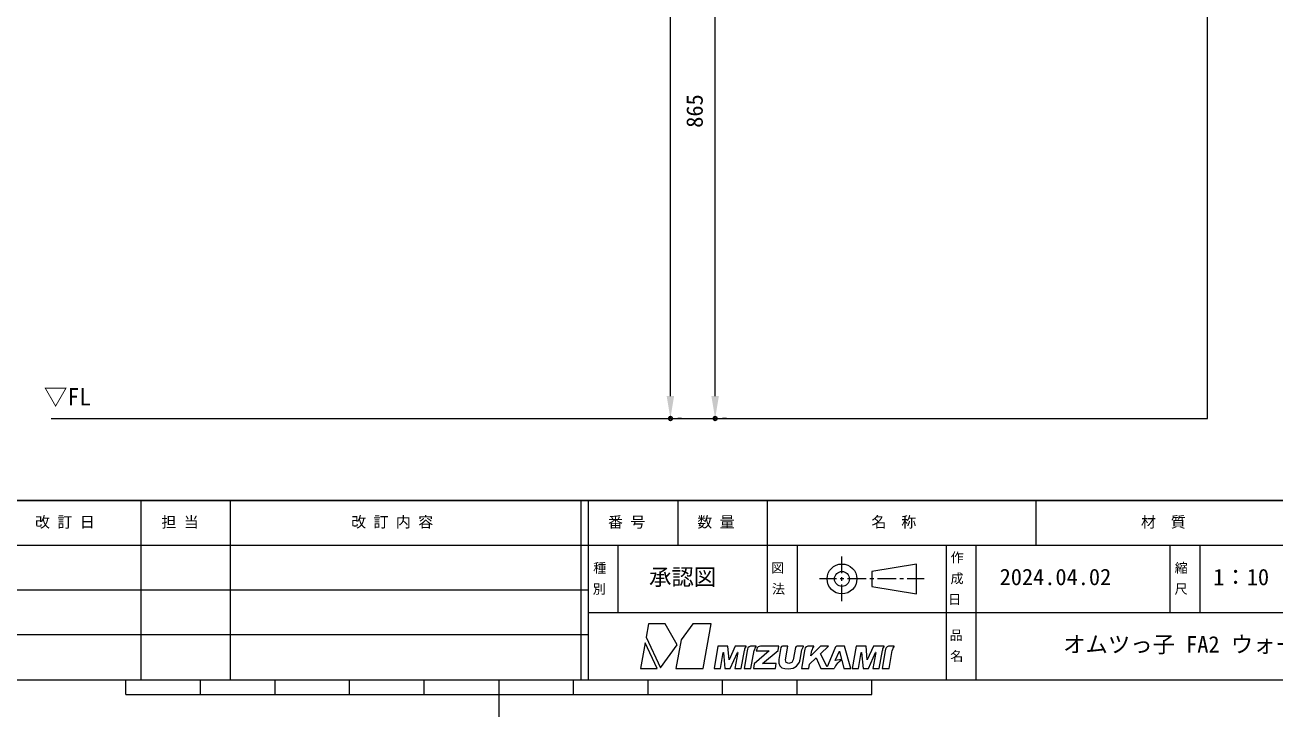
# Model space of a CAD drawing. Units: millimetres on the paper. Extents: x -203 to 203, y -143 to 143.
# Drawn here: x -63.5 to 104, y -143 to -50.3 of the extents above; entities that cross this region are included whole.
import ezdxf
from ezdxf.enums import TextEntityAlignment as Align

# ---------------------------------------------------------------- set-up
doc = ezdxf.new("R2010")
doc.units = ezdxf.units.MM
doc.header["$PDMODE"] = 32
doc.header["$PDSIZE"] = 0.5
for name, color, linetype, lineweight in [('0-1_DIMENSION_LINES$02_DIMENSI', 7, 'Continuous', 20), ('0-3_DIMENSION_LINES$03_LINES', 7, 'Continuous', 18), ('0-4_WAKU_INVISIBLE', 7, 'Continuous', 18), ('0-8_図面_FORMAT$02_LOGO$01_MZ_LO', 7, 'Continuous', 18), ('0-9_図面_FORMAT$03_TEXT', 7, 'Continuous', 18), ('0-B_図面_FORMAT$01_WAKU$OUT_LINE', 6, 'Continuous', 18), ('0-C_図面_FORMAT$01_WAKU$SUB_LINE', 7, 'Continuous', 18)]:
    doc.layers.add(name, color=color, linetype=linetype, lineweight=lineweight)
doc.layers.add('0-2_DEFPOINTS', color=7, linetype='Continuous')
doc.styles.add('ＭＳ ゴシック', font='')
doc.styles.get('ＭＳ ゴシック').set_extended_font_data('MS Gothic')

# ---------------------------------------------------------------- blocks, each defined once
blk = doc.blocks.new('D1')
at = {"layer": '0-1_DIMENSION_LINES$02_DIMENSI'}
for p, q in [((1992.85, 1050.8), (1922, 1050.8)), ((1923, 930), (1923, 1047.8)), ((1924.5, 927), (1924, 927))]:
    blk.add_line(p, q, dxfattribs=at)
for points in [[(1923.5, 1047.8), (1922.5, 1047.8), (1923, 1050.8)], [(1922.5, 930), (1923.5, 930), (1923, 927)]]:
    blk.add_solid(points, dxfattribs=at)
at = {"layer": '0-2_DEFPOINTS'}
for p in [(1923, 1050.8), (1994.35, 1050.8), (1923, 927)]:
    blk.add_point(p, dxfattribs=at)
at = {"layer": '0-1_DIMENSION_LINES$02_DIMENSI', "style": 'ＭＳ ゴシック'}
blk.add_text('(1240)', height=2.199, rotation=90, dxfattribs=at).set_placement((1920.714, 981.186), align=Align.BOTTOM_LEFT)
blk = doc.blocks.new('D2')
at = {"layer": '0-1_DIMENSION_LINES$02_DIMENSI'}
for p, q in [((1937.947, 1013.48), (1928, 1013.48)), ((1929, 930), (1929, 1010.48)), ((1930.5, 927), (1930, 927))]:
    blk.add_line(p, q, dxfattribs=at)
for points in [[(1929.5, 1010.48), (1928.5, 1010.48), (1929, 1013.48)], [(1928.5, 930), (1929.5, 930), (1929, 927)]]:
    blk.add_solid(points, dxfattribs=at)
at = {"layer": '0-2_DEFPOINTS'}
for p in [(1929, 1013.48), (1939.447, 1013.48), (1929, 927)]:
    blk.add_point(p, dxfattribs=at)
at = {"layer": '0-1_DIMENSION_LINES$02_DIMENSI', "style": 'ＭＳ ゴシック'}
blk.add_text('865', height=2.199, rotation=90, dxfattribs=at).set_placement((1928, 965.954), align=Align.BOTTOM_LEFT)
blk = doc.blocks.new('X89')
at = {"layer": '0-9_図面_FORMAT$03_TEXT', "style": 'ＭＳ ゴシック'}
for s, p in [('縮', (1990.602, 905.943)), ('尺', (1990.584, 903.132))]:
    blk.add_text(s, height=1.283, dxfattribs=at).set_placement(p, align=Align.BOTTOM_LEFT)
blk = doc.blocks.new('X90')
at = {"layer": '0-9_図面_FORMAT$03_TEXT', "style": 'ＭＳ ゴシック'}
for s, p in [('品', (1960.443, 896.943)), ('名', (1960.514, 894.132))]:
    blk.add_text(s, height=1.283, dxfattribs=at).set_placement(p, align=Align.BOTTOM_LEFT)
blk = doc.blocks.new('X91')
at = {"layer": '0-9_図面_FORMAT$03_TEXT', "style": 'ＭＳ ゴシック'}
for s, p in [('種', (1912.653, 905.943)), ('別', (1912.6, 903.132))]:
    blk.add_text(s, height=1.283, dxfattribs=at).set_placement(p, align=Align.BOTTOM_LEFT)
blk = doc.blocks.new('X92')
at = {"layer": '0-9_図面_FORMAT$03_TEXT', "style": 'ＭＳ ゴシック'}
for s, p in [('図', (1936.502, 905.943)), ('法', (1936.618, 903.132))]:
    blk.add_text(s, height=1.283, dxfattribs=at).set_placement(p, align=Align.BOTTOM_LEFT)
blk = doc.blocks.new('X93')
at = {"layer": '0-9_図面_FORMAT$03_TEXT', "style": 'ＭＳ ゴシック'}
for s, p in [('作', (1960.567, 907.348)), ('成', (1960.549, 904.537)), ('日', (1960.238, 901.726))]:
    blk.add_text(s, height=1.283, dxfattribs=at).set_placement(p, align=Align.BOTTOM_LEFT)

msp = doc.modelspace()

# ---------------------------------------------------------------- linework, layer by layer
at = {"layer": '0-3_DIMENSION_LINES$03_LINES'}
msp.add_lwpolyline([(-60, -103), (95, -103), (95, 42)], dxfattribs=at)
at = {"layer": '0-4_WAKU_INVISIBLE'}
for p, q in [((-198, -114), (198, -114)), ((-198, -138), (198, -138))]:
    msp.add_line(p, q, dxfattribs=at)
at = {"layer": '0-8_図面_FORMAT$02_LOGO$01_MZ_LO'}
for p, q in [((20.052, -130.5), (19.733, -132.307)), ((22.281, -130.5), (20.052, -130.5)), ((23.918, -133.353), (22.281, -130.5)), ((26.007, -130.5), (24.423, -132.664)), ((28.452, -130.5), (26.007, -130.5)), ((27.394, -136.5), (28.452, -130.5)), ((19.733, -132.307), (21.68, -136.412)), ((19.598, -133.076), (18.994, -136.5)), ((21.221, -136.5), (19.598, -133.076)), ((21.68, -136.412), (23.918, -133.353)), ((24.423, -132.664), (23.747, -136.5)), ((29.38, -133.5), (28.851, -136.5)), ((30.713, -133.5), (29.38, -133.5)), ((30.881, -135.325), (30.713, -133.5)), ((31.697, -133.5), (30.881, -135.325)), ((33.156, -133.5), (31.697, -133.5)), ((33.164, -133.522), (33.156, -133.5)), ((34.478, -133.5), (33.731, -133.5)), ((34.491, -133.528), (34.478, -133.5)), ((34.592, -133.9), (34.52, -134.136)), ((37.537, -133.5), (35.065, -133.5)), ((37.431, -134.099), (37.537, -133.5)), ((37.806, -133.692), (37.524, -135.289)), ((38.764, -133.5), (38.048, -133.5)), ((38.441, -135.331), (38.764, -133.5)), ((39.755, -133.696), (39.466, -135.331)), ((40.714, -133.507), (40.002, -133.5)), ((40.399, -135.289), (40.626, -134.001)), ((40.626, -134.001), (40.864, -133.542)), ((40.849, -133.5), (40.714, -133.507)), ((40.864, -133.542), (40.849, -133.5)), ((42.209, -133.5), (41.412, -133.5)), ((43.143, -133.5), (41.836, -134.805)), ((42.222, -133.528), (42.209, -133.5)), ((43.107, -134.53), (44.192, -133.5)), ((44.192, -133.5), (43.143, -133.5)), ((45.049, -133.832), (43.995, -136.289)), ((46.337, -133.5), (45.468, -133.5)), ((47.188, -136.5), (46.337, -133.5)), ((47.89, -133.5), (47.361, -136.5)), ((49.223, -133.5), (47.89, -133.5)), ((49.391, -135.325), (49.223, -133.5)), ((50.207, -133.5), (49.391, -135.325)), ((51.666, -133.5), (50.207, -133.5)), ((51.674, -133.522), (51.666, -133.5)), ((52.988, -133.5), (52.241, -133.5)), ((53.001, -133.528), (52.988, -133.5)), ((29.708, -136.5), (30.085, -134.372)), ((30.085, -134.372), (30.121, -134.372)), ((30.121, -134.372), (30.313, -136.5)), ((31.031, -136.5), (31.977, -134.372)), ((32.019, -134.372), (31.642, -136.5)), ((32.493, -136.5), (32.919, -134.081)), ((33.299, -134.137), (32.883, -136.5)), ((33.799, -136.5), (34.222, -134.095)), ((36.248, -134.138), (34.235, -135.872)), ((34.52, -134.136), (36.248, -134.138)), ((35.358, -135.851), (37.431, -134.099)), ((37.524, -135.289), (37.521, -135.794)), ((38.51, -135.713), (38.441, -135.331)), ((38.863, -135.851), (38.51, -135.713)), ((39.262, -135.715), (38.863, -135.851)), ((39.466, -135.331), (39.262, -135.715)), ((40.233, -135.778), (40.29, -135.668)), ((40.987, -134.137), (40.572, -136.5)), ((41.644, -135.919), (42.528, -135.079)), ((41.836, -134.805), (41.959, -134.095)), ((42.528, -135.079), (43.184, -136.5)), ((43.995, -136.289), (43.107, -134.53)), ((45.11, -135.417), (45.68, -134.166)), ((45.934, -135.28), (45.11, -135.417)), ((45.68, -134.166), (45.934, -135.28)), ((45.965, -135.404), (46.245, -136.5)), ((48.218, -136.5), (48.595, -134.372)), ((48.595, -134.372), (48.631, -134.372)), ((48.631, -134.372), (48.823, -136.5)), ((49.541, -136.5), (50.487, -134.372)), ((50.529, -134.372), (50.152, -136.5)), ((51.003, -136.5), (51.429, -134.081)), ((51.809, -134.137), (51.393, -136.5)), ((52.309, -136.5), (52.732, -134.095)), ((18.994, -136.5), (21.221, -136.5)), ((23.747, -136.5), (27.394, -136.5)), ((28.851, -136.5), (29.708, -136.5)), ((30.313, -136.5), (31.031, -136.5)), ((31.642, -136.5), (32.493, -136.5)), ((32.883, -136.5), (33.799, -136.5)), ((34.235, -135.872), (34.125, -136.5)), ((34.125, -136.5), (37.07, -136.5)), ((37.184, -135.854), (35.358, -135.851)), ((37.07, -136.5), (37.184, -135.854)), ((37.521, -135.794), (37.657, -136.139)), ((37.657, -136.139), (37.93, -136.397)), ((37.93, -136.397), (38.341, -136.518)), ((38.341, -136.518), (38.813, -136.549)), ((38.813, -136.549), (39.48, -136.449)), ((39.48, -136.449), (39.895, -136.201)), ((39.895, -136.201), (40.227, -135.789)), ((40.572, -136.5), (41.537, -136.5)), ((41.537, -136.5), (41.538, -136.5)), ((41.538, -136.5), (41.544, -136.5)), ((41.544, -136.5), (41.644, -135.919)), ((43.184, -136.5), (44.946, -136.5)), ((46.245, -136.5), (47.188, -136.5)), ((47.361, -136.5), (48.218, -136.5)), ((48.823, -136.5), (49.541, -136.5)), ((50.152, -136.5), (51.003, -136.5)), ((51.393, -136.5), (52.309, -136.5))]:
    msp.add_line(p, q, dxfattribs=at)
msp.add_lwpolyline([(40.374, -135.424), (40.397, -135.301), (40.397, -135.301)], dxfattribs=at)
for centre, radius, start, end in [((33.774, -134.123), 0.856, 135.436, 177.18162), ((33.898, -134.078), 0.602, 106.10853, 185.61083), ((35.205, -134.213), 0.99, 136.18472, 173.12017), ((35.074, -133.99), 0.49, 91.03463, 169.38909), ((38.043, -133.742), 0.242, 88.80192, 167.99496), ((39.997, -133.747), 0.247, 88.77298, 167.99431), ((41.581, -134.073), 0.597, 106.38228, 186.12371), ((42.933, -134.202), 0.98, 136.54508, 173.70767), ((45.459, -133.92), 0.42, 88.83548, 167.9571), ((52.284, -134.123), 0.856, 135.436, 177.18162), ((52.408, -134.078), 0.602, 106.10853, 185.61083), ((53.715, -134.213), 0.99, 136.18472, 173.12017), ((31.998, -134.363), 0.0228, 337.38667, 202.61333), ((39.51, -135.264), 0.878, 332.65034, 349.54143), ((38.551, -134.961), 1.876, 349.54143, 349.93236), ((46.839, -137.238), 2.032, 115.4544, 158.69079), ((50.508, -134.363), 0.0228, 337.38667, 202.61333), ((38.92, -135.098), 1.479, 332.15939, 332.65034)]:
    msp.add_arc(centre, radius, start, end, dxfattribs=at)
at = {"layer": '0-9_図面_FORMAT$03_TEXT'}
for p, q in [((46, -123.75), (46, -121.5)), ((56, -122.5), (50, -123.5)), ((50, -123.5), (50, -125.5)), ((56, -126.5), (56, -122.5)), ((45.25, -124.5), (43, -124.5)), ((46.25, -124.5), (45.75, -124.5)), ((46, -124.75), (46, -124.25)), ((46, -127.5), (46, -125.25)), ((49.25, -124.5), (46.75, -124.5)), ((50.25, -124.5), (49.75, -124.5)), ((50, -125.5), (56, -126.5)), ((53.25, -124.5), (50.75, -124.5)), ((54.25, -124.5), (53.75, -124.5)), ((57, -124.5), (54.75, -124.5))]:
    msp.add_line(p, q, dxfattribs=at)
for radius in [2, 1]:
    msp.add_circle((46, -124.5), radius, dxfattribs=at)
at = {"layer": '0-B_図面_FORMAT$01_WAKU$OUT_LINE'}
for p, q in [((198, -114), (-198, -114)), ((11, -114), (11, -138)), ((12, -114), (12, -138)), ((198, -120), (-78, -120)), ((-50, -140), (-50, -138)), ((-40, -140), (-40, -138)), ((-30, -140), (-30, -138)), ((-20, -140), (-20, -138)), ((-10, -140), (-10, -138)), ((0, -138), (0, -143)), ((10, -140), (10, -138)), ((20, -140), (20, -138)), ((30, -140), (30, -138)), ((40, -140), (40, -138)), ((50, -140), (50, -138)), ((-50, -140), (50, -140))]:
    msp.add_line(p, q, dxfattribs=at)
msp.add_lwpolyline([(-198, -138), (198, -138), (198, 138), (-198, 138)], close=True, dxfattribs=at)
at = {"layer": '0-C_図面_FORMAT$01_WAKU$SUB_LINE'}
for p, q in [((-48, -114), (-48, -138)), ((-36, -114), (-36, -138)), ((24, -114), (24, -120)), ((36, -129), (36, -114)), ((72, -114), (72, -120)), ((16, -129), (16, -120)), ((40, -120), (40, -129)), ((60, -138), (60, -120)), ((64, -138), (64, -120)), ((90, -129), (90, -120)), ((94, -129), (94, -120)), ((12, -126), (-78, -126)), ((12, -129), (144, -129)), ((12, -132), (-78, -132))]:
    msp.add_line(p, q, dxfattribs=at)

# ---------------------------------------------------------------- block references
at = {"layer": '0-1_DIMENSION_LINES$02_DIMENSI'}
for name in ['D1', 'D2']:
    msp.add_blockref(name, (-1900, -1030), dxfattribs=at)
at = {"layer": '0-9_図面_FORMAT$03_TEXT'}
for name in ['X91', 'X92', 'X93', 'X89', 'X90']:
    msp.add_blockref(name, (-1900, -1030), dxfattribs=at)

# ---------------------------------------------------------------- texts
at = {"layer": '0-1_DIMENSION_LINES$02_DIMENSI', "style": 'ＭＳ ゴシック'}
msp.add_text('▽FL', height=2.328, dxfattribs=at).set_placement((-60.998, -101.945), align=Align.BOTTOM_LEFT)
at = {"layer": '0-9_図面_FORMAT$03_TEXT', "style": 'ＭＳ ゴシック'}
for s, height, p in [('改 訂 日', 1.466, (-62.167, -118.047)), ('担 当', 1.466, (-45.223, -118.047)), ('改 訂 内 容', 1.466, (-19.789, -118.031)), ('番 号', 1.466, (14.635, -118.047)), ('数 量', 1.466, (26.615, -118.047)), ('名\u3000称', 1.466, (49.95, -118.047)), ('材\u3000質', 1.466, (86.077, -118.047)), ('承認図', 2.199, (20.145, -126.002)), ('2024.04.02', 2.199, (67.136, -125.994)), ('1：10', 2.199, (95.767, -126.002)), ('オムツっ子 FA2 ウォールセット', 2.199, (75.642, -135.02))]:
    msp.add_text(s, height=height, dxfattribs=at).set_placement(p, align=Align.BOTTOM_LEFT)

doc.saveas('drawing.dxf')
